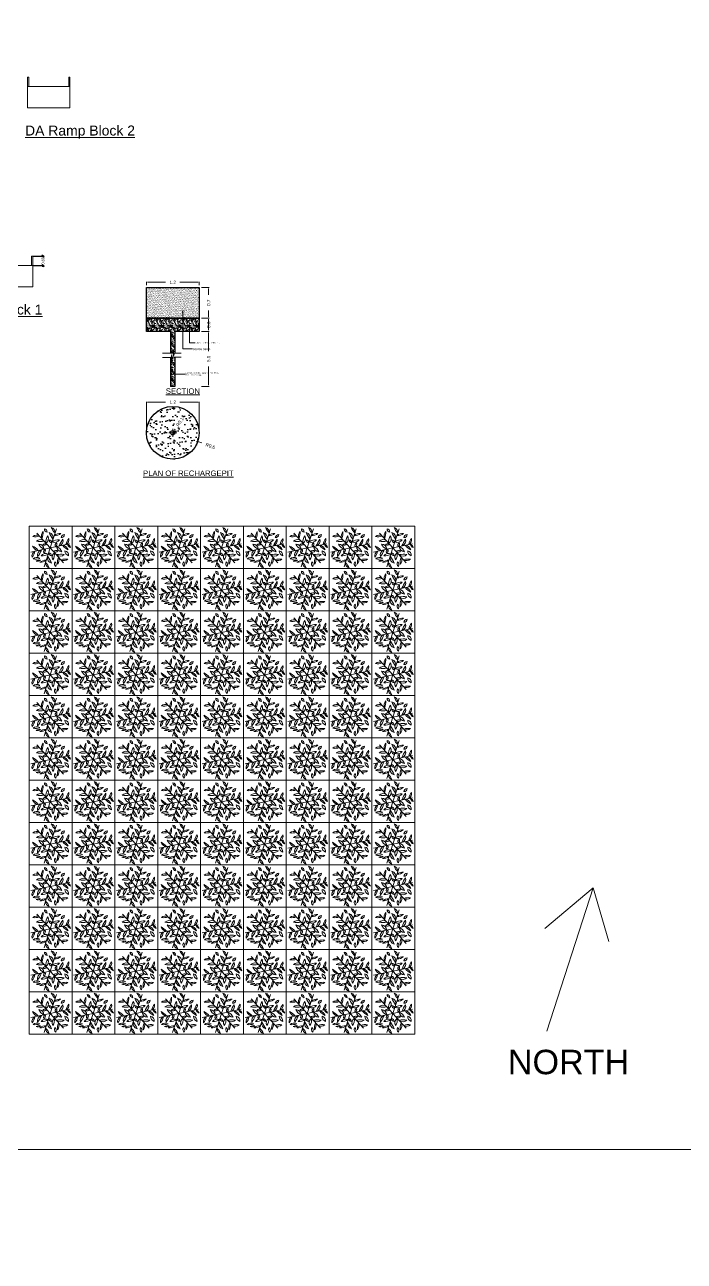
# Model space of a CAD drawing. Header units: metres. Extents: x 256329 to 886268, y -249371 to 355.
# Drawn here: x 284017.1 to 284073.2, y -1363.9 to -1258.7 of the extents above; entities that cross this region are included whole.
import ezdxf

# ---------------------------------------------------------------- set-up
doc = ezdxf.new("R2010")
doc.units = ezdxf.units.M
doc.header["$MEASUREMENT"] = 0
doc.header["$PDMODE"] = 35
doc.linetypes.add('ACAD_ISO03W100', pattern=[30, 12, -18])
doc.linetypes.add('CONTINULUS', pattern=[0])
doc.layers.get('0').update_dxf_attribs({"lineweight": 18})
doc.layers.get('Defpoints').update_dxf_attribs({"lineweight": 20})
for name, color, linetype, lineweight in [('ar-cut', 171, 'ACAD_ISO03W100', 13), ('BLK_1_PARAPET_HT', 7, 'Continuous', 0), ('DIM', 7, 'Continuous', 13), ('HATCH', 8, 'Continuous', 9), ('NORTH_DIRECTION', 7, 'Continuous', 0), ('PLANTATION_TREECOVER', 7, 'Continuous', 0), ('TEXT', 7, 'Continuous', 18), ('texter', 8, 'Continuous', 9), ('Tree', 74, 'Continuous', 13), ('WALL', 7, 'Continuous', 30)]:
    doc.layers.add(name, color=color, linetype=linetype, lineweight=lineweight)
doc.styles.get("Standard").update_dxf_attribs({"font": 'arial.ttf'})
doc.dimstyles.new('METRIC DIM', dxfattribs={"dimtxt": 0.23, "dimasz": 0.18, "dimexe": 0.1, "dimexo": 0.1, "dimgap": 0.09, "dimtad": 0, "dimzin": 0, "dimdsep": 46, "dimtxsty": 'Standard', "dimblk": 'OBLIQUE', "dimcen": 0, "dimdle": 0.1, "dimclrd": 147, "dimclre": 147, "dimclrt": 7, "dimadec": 0, "dimazin": 0, "dimtfac": 1, "dimtofl": 0, "dimtmove": 0, "dimatfit": 2, "dimfxl": 0.125, "dimtolj": 1, "dimtzin": 0, "dimarcsym": 0})
doc.dimstyles.get("Standard").update_dxf_attribs({"dimtxt": 60, "dimasz": 18, "dimexe": 0.18, "dimexo": 0.0625, "dimgap": 0.25, "dimtad": 0, "dimtoh": 1, "dimdec": 0, "dimzin": 0, "dimdsep": 46, "dimlunit": 3, "dimtxsty": 'Standard', "dimblk": 'ARCHTICK', "dimcen": 0.09, "dimclrd": 5, "dimclrt": 6, "dimadec": 8, "dimazin": 0, "dimtfac": 1, "dimtdec": 0, "dimtofl": 0, "dimtmove": 0, "dimatfit": 3, "dimfxl": 1, "dimtolj": 1, "dimtzin": 0, "dimlwd": 5, "dimarcsym": 0})

# ---------------------------------------------------------------- blocks, each defined once
blk = doc.blocks.new('*D3')
at = {"layer": 'Defpoints', "color": 0, "ltscale": 3, "transparency": 16777216}
for p in [(-4517.16309, -35522.218042), (-4517.16309, -35522.918042), (-4516.947526, -35522.918042)]:
    blk.add_point(p, dxfattribs=at)
at = {"layer": 'texter', "color": 3, "ltscale": 3, "transparency": 16777216}
for p, q in [((-4517.11309, -35522.218042), (-4516.937526, -35522.218042)), ((-4516.947526, -35522.243042), (-4516.947526, -35522.390442)), ((-4516.947526, -35522.893042), (-4516.947526, -35522.745643)), ((-4517.11309, -35522.918042), (-4516.937526, -35522.918042))]:
    blk.add_line(p, q, dxfattribs=at)
for points in [[(-4516.951692, -35522.243042), (-4516.943359, -35522.243042), (-4516.947526, -35522.218042)], [(-4516.951692, -35522.893042), (-4516.943359, -35522.893042), (-4516.947526, -35522.918042)]]:
    blk.add_solid(points, dxfattribs=at)
at = {"layer": 'texter', "color": 1, "ltscale": 3, "transparency": 16777216, "insert": (-4516.947526, -35522.568042), "char_height": 0.075, "attachment_point": 5, "rotation": 90}
blk.add_mtext('\\A1;0.7', dxfattribs=at)
blk = doc.blocks.new('_ArchTick')
at = {"color": 0, "linetype": 'ByBlock', "const_width": 0.15}
blk.add_lwpolyline([(-0.5, -0.5), (0.5, 0.5)], dxfattribs=at)
blk = doc.blocks.new('*D4')
at = {"layer": 'Defpoints', "color": 0, "ltscale": 3, "transparency": 16777216}
for p in [(-4517.16309, -35522.918042), (-4517.16309, -35523.218042), (-4516.947526, -35523.218042)]:
    blk.add_point(p, dxfattribs=at)
at = {"layer": 'texter', "color": 3, "ltscale": 3, "transparency": 16777216}
for p, q in [((-4517.11309, -35522.918042), (-4516.937526, -35522.918042)), ((-4516.947526, -35522.943042), (-4516.947526, -35523.193042)), ((-4517.11309, -35523.218042), (-4516.937526, -35523.218042))]:
    blk.add_line(p, q, dxfattribs=at)
for points in [[(-4516.951692, -35522.943042), (-4516.943359, -35522.943042), (-4516.947526, -35522.918042)], [(-4516.951692, -35523.193042), (-4516.943359, -35523.193042), (-4516.947526, -35523.218042)]]:
    blk.add_solid(points, dxfattribs=at)
at = {"layer": 'texter', "color": 1, "ltscale": 3, "transparency": 16777216, "insert": (-4516.947526, -35523.068042), "char_height": 0.075, "attachment_point": 5, "rotation": 90}
blk.add_mtext('\\A1;0.3', dxfattribs=at)
blk = doc.blocks.new('*D5')
at = {"layer": 'Defpoints', "color": 0, "ltscale": 3, "transparency": 16777216}
for p in [(-4517.16309, -35523.218042), (-4517.16309, -35524.468042), (-4516.947526, -35524.468042)]:
    blk.add_point(p, dxfattribs=at)
at = {"layer": 'texter', "color": 3, "ltscale": 3, "transparency": 16777216}
for p, q in [((-4517.11309, -35523.218042), (-4516.937526, -35523.218042)), ((-4516.947526, -35523.243042), (-4516.947526, -35523.666677)), ((-4516.947526, -35524.443042), (-4516.947526, -35524.019408)), ((-4517.11309, -35524.468042), (-4516.937526, -35524.468042))]:
    blk.add_line(p, q, dxfattribs=at)
for points in [[(-4516.951692, -35523.243042), (-4516.943359, -35523.243042), (-4516.947526, -35523.218042)], [(-4516.951692, -35524.443042), (-4516.943359, -35524.443042), (-4516.947526, -35524.468042)]]:
    blk.add_solid(points, dxfattribs=at)
at = {"layer": 'texter', "color": 1, "ltscale": 3, "transparency": 16777216, "insert": (-4516.947526, -35523.843042), "char_height": 0.075, "attachment_point": 5, "rotation": 90}
blk.add_mtext('\\A1;5.0', dxfattribs=at)
blk = doc.blocks.new('*D6')
at = {"layer": 'Defpoints', "color": 0, "ltscale": 3, "transparency": 16777216}
for p in [(-4518.36309, -35522.218042), (-4517.16309, -35522.102793), (-4517.16309, -35522.218042)]:
    blk.add_point(p, dxfattribs=at)
at = {"layer": 'texter', "color": 3, "ltscale": 3, "transparency": 16777216}
for p, q in [((-4518.36309, -35522.168042), (-4518.36309, -35522.092793)), ((-4518.33809, -35522.102793), (-4517.925071, -35522.102793)), ((-4517.18809, -35522.102793), (-4517.60111, -35522.102793)), ((-4517.16309, -35522.168042), (-4517.16309, -35522.092793))]:
    blk.add_line(p, q, dxfattribs=at)
for points in [[(-4518.33809, -35522.098627), (-4518.33809, -35522.10696), (-4518.36309, -35522.102793)], [(-4517.18809, -35522.098627), (-4517.18809, -35522.10696), (-4517.16309, -35522.102793)]]:
    blk.add_solid(points, dxfattribs=at)
at = {"layer": 'texter', "color": 1, "ltscale": 3, "transparency": 16777216, "insert": (-4517.76309, -35522.102793), "char_height": 0.075, "attachment_point": 5}
blk.add_mtext('\\A1;1.2', dxfattribs=at)
blk = doc.blocks.new('*D7')
at = {"layer": 'Defpoints', "color": 0, "ltscale": 3, "transparency": 16777216}
for p in [(-4517.76309, -35525.523173), (-4517.197325, -35525.722948)]:
    blk.add_point(p, dxfattribs=at)
at = {"layer": 'texter', "color": 3, "ltscale": 3, "transparency": 16777216}
for p, q in [((-4517.76309, -35525.613173), (-4517.76309, -35525.433173)), ((-4517.85309, -35525.523173), (-4517.67309, -35525.523173)), ((-4517.106105, -35525.755158), (-4517.173752, -35525.731272))]:
    blk.add_line(p, q, dxfattribs=at)
blk.add_solid([(-4517.172364, -35525.727343), (-4517.175139, -35525.735201), (-4517.197325, -35525.722948)], dxfattribs=at)
at = {"layer": 'texter', "color": 1, "ltscale": 3, "transparency": 16777216, "insert": (-4516.90905, -35525.824739), "char_height": 0.075, "attachment_point": 5, "rotation": 340.5516076}
blk.add_mtext('\\A1;R0.6', dxfattribs=at)
blk = doc.blocks.new('*D8')
at = {"layer": 'Defpoints', "color": 0, "ltscale": 3, "transparency": 16777216}
for p in [(-4517.76309, -35525.523173), (-4517.735819, -35525.481265)]:
    blk.add_point(p, dxfattribs=at)
at = {"layer": 'texter', "color": 3, "ltscale": 3, "transparency": 16777216}
for p, q in [((-4517.76309, -35525.613173), (-4517.76309, -35525.433173)), ((-4517.85309, -35525.523173), (-4517.67309, -35525.523173)), ((-4517.708548, -35525.439358), (-4517.722183, -35525.460312))]:
    blk.add_line(p, q, dxfattribs=at)
blk.add_solid([(-4517.725676, -35525.458039), (-4517.718691, -35525.462584), (-4517.735819, -35525.481265)], dxfattribs=at)
at = {"layer": 'texter', "color": 1, "ltscale": 3, "transparency": 16777216, "insert": (-4517.601932, -35525.275521), "char_height": 0.075, "attachment_point": 5, "rotation": 56.9461057}
blk.add_mtext('\\A1;R0.1', dxfattribs=at)
blk = doc.blocks.new('*D9')
at = {"layer": 'Defpoints', "color": 0, "ltscale": 3, "transparency": 16777216}
for p in [(-4517.16309, -35524.827514), (-4518.36309, -35525.523173), (-4517.16309, -35525.523173)]:
    blk.add_point(p, dxfattribs=at)
at = {"layer": 'texter', "color": 3, "ltscale": 3, "transparency": 16777216}
for p, q in [((-4518.36309, -35525.473173), (-4518.36309, -35524.817514)), ((-4518.33809, -35524.827514), (-4517.925071, -35524.827514)), ((-4517.18809, -35524.827514), (-4517.60111, -35524.827514)), ((-4517.16309, -35525.473173), (-4517.16309, -35524.817514))]:
    blk.add_line(p, q, dxfattribs=at)
for points in [[(-4518.33809, -35524.823347), (-4518.33809, -35524.83168), (-4518.36309, -35524.827514)], [(-4517.18809, -35524.823347), (-4517.18809, -35524.83168), (-4517.16309, -35524.827514)]]:
    blk.add_solid(points, dxfattribs=at)
at = {"layer": 'texter', "color": 1, "ltscale": 3, "transparency": 16777216, "insert": (-4517.76309, -35524.827514), "char_height": 0.075, "attachment_point": 5}
blk.add_mtext('\\A1;1.2', dxfattribs=at)
blk = doc.blocks.new('_Oblique')
at = {"color": 0, "linetype": 'ByBlock', "lineweight": -2}
blk.add_line((-0.5, -0.5), (0.5, 0.5), dxfattribs=at)
blk = doc.blocks.new('*D25')
at = {"layer": 'BLK_1_PARAPET_HT', "color": 147, "lineweight": -2, "transparency": 16777216}
for p, q in [((284017.776436, -1278.350713), (284018.749856, -1278.350713)), ((284018.649856, -1278.250713), (284018.649856, -1278.362388)), ((284017.776436, -1279.150713), (284018.749856, -1279.150713)), ((284018.649856, -1279.250713), (284018.649856, -1279.139039))]:
    blk.add_line(p, q, dxfattribs=at)
at = {"layer": 'Defpoints', "color": 0, "linetype": 'Continuous', "transparency": 16777216}
for p in [(284017.676436, -1278.350713), (284018.649856, -1278.350713), (284017.676436, -1279.150713)]:
    blk.add_point(p, dxfattribs=at)
at = {"layer": 'BLK_1_PARAPET_HT', "color": 147, "linetype": 'Continuous', "lineweight": -2, "transparency": 16777216, "xscale": 0.18, "yscale": 0.18, "zscale": 0.18}
for p, rotation in [((284018.649856, -1278.350713), 90), ((284018.649856, -1279.150713), 270)]:
    blk.add_blockref('_Oblique', p, dxfattribs=dict(at, rotation=rotation))
at = {"layer": 'BLK_1_PARAPET_HT', "color": 7, "linetype": 'Continuous', "transparency": 16777216, "insert": (284018.649856, -1278.750713), "char_height": 0.23, "attachment_point": 5, "rotation": 90}
blk.add_mtext('\\A1;0.80', dxfattribs=at)
blk = doc.blocks.new('A$C6F0F3F3F')
at = {"layer": 'Tree'}
for points in [[(11.426392, 11.790096, 0), (15.031606, 22.902685, 0)], [(11.426392, 11.790096, 0), (3.605215, 20.468598, 0)], [(11.426392, 11.790096, 0), (0, 9.356009, 0)], [(11.426392, 11.790096, 0), (7.821177, 0.677507, 0)], [(11.426392, 11.790096, 0), (22.852784, 14.224183, 0)], [(11.426392, 11.790096, 0), (19.247569, 3.111594, 0)]]:
    blk.add_polyline3d(points, dxfattribs=at)
for centre, radius, start, end in [((9.764253, 22.825559), 1.769329, 176.542682, 264.472253), ((7.667081, 21.033932), 1.926978, 0.907665, 80.10727), ((11.020776, 20.654709), 3.276921, 359.750033, 72.049714), ((19.329942, 26.484926), 7.787059, 200.387846, 229.063215), ((2.53322, 26.114065), 7.787059, 260.387846, 289.063215), ((3.427754, 16.003007), 3.276921, 59.750033, 132.049714), ((5.624203, 13.362641), 3.271067, 47.270177, 135.718811), ((5.296158, 34.21772), 18.680149, 263.811293, 277.500286), ((11.120845, 18.413345), 4.90957, 143.352114, 190.996545), ((-1.25612, 20.592765), 8.471286, 338.197007, 5.086634), ((15.092097, 15.239064), 6.227079, 145.152652, 185.934817), ((7.192581, 17.275586), 3.177145, 302.472927, 28.614542), ((9.887161, 17.601211), 3.271067, 347.270177, 75.718811), ((27.784167, 28.312846), 18.680149, 203.811293, 217.500286), ((12.533412, 16.438094), 1.769329, 176.542682, 264.472253), ((10.43624, 14.646467), 1.926978, 0.907665, 80.10727), ((16.246138, 10.339986), 6.227079, 85.152652, 125.934817), ((14.06006, 18.199428), 3.177145, 242.472927, 328.614542), ((17.00952, 15.366332), 4.90957, 83.352114, 130.996545), ((12.708471, 27.174808), 8.471286, 278.197007, 305.086634), ((16.005187, 13.155387), 1.769329, 116.542682, 204.472253), ((13.405006, 14.075778), 1.926978, 300.907665, 20.10727), ((33.914401, 5.885222), 18.680149, 143.811293, 157.500286), ((15.68935, 16.028666), 3.271067, 287.270177, 15.718811), ((17.965406, 19.597701), 1.807533, 262.863919, 358.578184), ((19.835592, 17.425025), 2.128765, 91.701535, 169.740567), ((28.277899, 12.329824), 7.787059, 140.387846, 169.063215), ((19.074199, 16.610664), 3.276921, 299.750033, 12.049714), ((3.947117, 7.005429), 3.276921, 119.750033, 192.049714), ((-5.256583, 11.286269), 7.787059, 320.387846, 349.063215), ((-2.538199, 5.208053), 8.471286, 38.197007, 65.086634), ((5.537717, 14.837109), 4.90957, 203.352114, 250.996545), ((7.163434, 7.551526), 3.271067, 107.270177, 195.718811), ((-11.061617, 17.69497), 18.680149, 323.811293, 337.500286), ((4.558913, 10.866254), 3.177145, 2.472927, 88.614542), ((10.272351, 16.689174), 6.227079, 205.152652, 245.934817), ((6.606645, 13.240206), 6.227079, 265.152652, 305.934817), ((8.792724, 5.380764), 3.177145, 62.472927, 148.614542), ((7.954617, 15.072803), 1.769329, 236.542682, 324.472253), ((8.457626, 12.360785), 1.926978, 60.907665, 140.10727), ((9.447777, 9.504414), 1.926978, 120.907665, 200.10727), ((6.847597, 10.424805), 1.769329, 296.542682, 24.472253), ((10.319371, 7.142098), 1.769329, 356.542682, 84.472253), ((12.416543, 8.933725), 1.926978, 180.907665, 260.10727), ((15.660202, 6.304606), 3.177145, 122.472927, 208.614542), ((7.760687, 8.341128), 6.227079, 325.152652, 5.934817), ((14.898166, 8.507389), 1.769329, 56.542682, 144.472253), ((14.395158, 11.219407), 1.926978, 240.907665, 320.10727), ((17.22858, 10.217551), 3.271067, 227.270177, 315.718811), ((17.556626, -10.637528), 18.680149, 83.811293, 97.500286), ((18.293871, 12.713939), 3.177145, 182.472927, 268.614542), ((12.580433, 6.891018), 6.227079, 25.152652, 65.934817), ((25.390983, 18.372139), 8.471286, 218.197007, 245.086634), ((17.315067, 8.743083), 4.90957, 23.352114, 70.996545), ((23.097385, 10.05158), 3.053758, 178.657091, 251.158344), ((19.55496, 7.57964), 2.590183, 350.708992, 79.106442), ((24.573483, 14.815876), 3.158107, 196.023843, 246.01087), ((20.582015, 11.344022), 2.770301, 12.223329, 69.811384), ((3.552, 2.885752), 3.276921, 59.750033, 132.049714), ((2.657467, 12.99681), 7.787059, 260.387846, 289.063215), ((4.952686, 1.523572), 3.158107, 76.023843, 126.01087), ((3.941707, 6.716211), 2.770301, 252.223329, 309.811384), ((10.144313, -3.594616), 8.471286, 98.197007, 125.086634), ((5.843264, 8.21386), 4.90957, 263.352114, 310.996545), ((11.836625, 3.117416), 3.276921, 179.750033, 252.049714), ((3.527459, -2.712801), 7.787059, 20.387846, 49.063215), ((12.965622, 5.978981), 3.271067, 167.270177, 255.718811), ((-4.931384, -4.732654), 18.680149, 23.811293, 37.500286), ((15.577722, 2.445874), 1.807533, 142.863919, 238.578184), ((12.761037, 1.912584), 2.128765, 331.701535, 49.740567), ((24.108904, 2.987427), 8.471286, 158.197007, 185.086634), ((11.731939, 5.166847), 4.90957, 323.352114, 10.996545), ((19.42503, 7.577185), 3.276921, 239.750033, 312.049714), ((20.319563, -2.533873), 7.787059, 80.387846, 109.063215)]:
    blk.add_arc(centre, radius, start, end, dxfattribs=at)
blk = doc.blocks.new('A$C5B456C76')
at = {"layer": 'HATCH', "ltscale": 3}
h = blk.add_hatch(dxfattribs=at)
h.set_pattern_fill('AR-SAND', color=256, scale=0.02, style=0)
h.set_pattern_definition([(37.5, (3635.585153, 35362.03475), (-0.001259867162, 0.03853647538), [0, -0.0304, 0, -0.034, 0, -0.0325]), (7.5, (3635.585153, 35362.03475), (0.035395534105, 0.056442921305), [0, -0.0164, 0, -0.0274, 0, -0.0105]), (327.5, (3635.560553, 35362.03475), (0.062282837235, 0.00011318107), [0, -0.01, 0, -0.036, 0, -0.047]), (317.5, (3635.560553, 35362.03475), (0.06012253209, 0.0175535113), [0, -0.005, 0, -0.0236, 0, -0.027])])
h.paths.add_polyline_path([(1.314, 4.367), (0.114, 4.367), (0.114, 3.667), (1.314, 3.667)])
h = blk.add_hatch(dxfattribs=at)
h.set_pattern_fill('GRAVEL', color=256, scale=0.2, style=0)
h.set_pattern_definition([(228.0128, (3635.729153, 35362.23475), (-1.5999996464316, -1.8000002683214), [0.0269072, -2.6638176]), (184.9697, (3635.711153, 35362.21475), (2.4000002103035, 0.1999982614014), [0.0461736, -4.571185]), (132.5104, (3635.665153, 35362.21075), (1.9999981436694, -2.2000017347742), [0.0325576, -3.2232064]), (267.2737, (3635.587153, 35362.16075), (0.1999992035454, 4.0000000589947), [0.0420476, -4.1627116]), (292.8337, (3635.585153, 35362.11875), (-1.0000019810874, 2.3999992823556), [0.041231, -4.0818746]), (357.2737, (3635.601153, 35362.08075), (-4.0000000589947, 0.1999992035454), [0.0420476, -4.1627116]), (37.6942, (3635.643153, 35362.07875), (-2.6000014691236, -1.9999980810321), [0.0556058, -5.5049698]), (72.2553, (3635.687153, 35362.11275), (1.400002152541, 4.3999992462478), [0.0524976, -5.1972642]), (121.4296, (3635.703153, 35362.16275), (-1.6000016468353, 2.5999990072985), [0.04219, -4.1768146]), (175.2364, (3635.681153, 35362.19875), (2.200000189264, -0.199998306532), [0.0481664, -2.3601526]), (222.3974, (3635.633153, 35362.20275), (-2.4000014702146, -2.1999984164028), [0.0622896, -6.166675]), (138.8141, (3635.785153, 35362.15875), (-1.400000589361, 1.199999462669), [0.0212602, -2.1047688]), (171.4692, (3635.769153, 35362.17275), (2.599999656963, -0.400001582008), [0.0404474, -4.0043022]), (225, (3635.72915, 35362.17875), (0, -0.2000000619), [0.0282842, -0.2545584]), (203.1986, (3635.715153, 35362.20275), (0.999999946133, 0.400000265053), [0.0152316, -1.507923]), (291.8014, (3635.701153, 35362.19675), (-0.1999999821, 0.600000054602), [0.0215406, -1.0554924]), (30.9638, (3635.709153, 35362.17675), (0.599999604458, 0.400000496708), [0.0349858, -1.1312046]), (161.5651, (3635.73915, 35362.19475), (0.40000008692, -0.19999968064), [0.0252982, -0.6071574]), (16.3895, (3635.585153, 35362.19675), (2.0000004396824, 0.5999985419636), [0.03544, -3.508569]), (70.3462, (3635.619153, 35362.20675), (-0.7999990494743, -2.200000427121), [0.0297322, -2.9434816]), (293.1986, (3635.739153, 35362.23475), (-0.400000265053, 0.999999946133), [0.030463, -1.4926916]), (343.6105, (3635.751153, 35362.20675), (-2.0000004396824, 0.5999985419636), [0.03544, -3.508569]), (339.444, (3635.585153, 35362.07275), (-1.000000368908, 0.399999199284), [0.034176, -1.6746248]), (294.7751, (3635.617153, 35362.06075), (-0.999998437849, 2.200000684368), [0.0286356, -2.8349286]), (66.8014, (3635.741153, 35362.03475), (0.400000265053, 0.999999946133), [0.030463, -1.4926916]), (17.354, (3635.753153, 35362.06275), (-2.6000004038194, -0.799998900452), [0.0335262, -3.3190848]), (69.444, (3635.643153, 35362.03475), (-0.399999199284, -1.000000368908), [0.017088, -1.6917128]), (101.3099, (3635.729153, 35362.03475), (-0.199999526432, 0.800000150446), [0.010198, -1.0096058]), (165.9638, (3635.727153, 35362.04475), (0.6000001092, -0.19999961147), [0.041231, -0.78339]), (186.009, (3635.687153, 35362.05475), (1.9999999501812, 0.1999998634964), [0.03821, -3.7827846]), (303.6901, (3635.709153, 35362.15875), (-0.2000002669, 0.39999991155), [0.0288444, -0.6922658]), (353.1572, (3635.725153, 35362.13475), (3.3999998730957, -0.400001599585), [0.0503588, -4.9855126]), (60.9454, (3635.775153, 35362.12875), (-0.80000000544, -1.400000076914), [0.0205912, -2.0385348]), (90, (3635.78515, 35362.14675), (-0.2, 0.2), [0.012, -0.188]), (120.2564, (3635.683153, 35362.06075), (0.7999989773605, -1.400000491171), [0.0277848, -2.750704]), (48.0128, (3635.669153, 35362.08475), (1.5999996464316, 1.8000002683214), [0.0538144, -2.6369104]), (0, (3635.70515, 35362.12475), (0.2, 0.2), [0.052, -0.148]), (325.3048, (3635.757153, 35362.12475), (-1.9999988517975, 1.400001721919), [0.0316228, -3.1306548]), (254.0546, (3635.783153, 35362.10675), (-0.19999997786, -0.80000002533), [0.0291204, -1.4269016]), (207.646, (3635.775153, 35362.07875), (-3.799999161436, -2.0000015426338), [0.047413, -4.6938948]), (175.4261, (3635.733153, 35362.05675), (-2.6000001116624, 0.1999989602322), [0.0501598, -4.9658148])])
h.paths.add_polyline_path([(1.314, 3.667), (0.114, 3.667), (0.114, 3.367), (0.664, 3.367), (0.664, 2.868), (0.713, 2.868), (0.728, 2.957), (0.728, 2.805), (0.75, 2.873), (0.764, 2.873), (0.764, 3.367), (1.314, 3.367)])
h.paths.add_polyline_path([(0.764, 2.777), (0.711, 2.777), (0.69, 2.646), (0.69, 2.841), (0.675, 2.772), (0.664, 2.772), (0.664, 2.117), (0.764, 2.117)])
at = {"layer": 'WALL', "ltscale": 3}
h = blk.add_hatch(dxfattribs=at)
h.set_pattern_fill('AR-SAND', color=256, scale=0.1, style=0)
h.set_pattern_definition([(37.5, (3635.58515, 35362.10912), (-0.0062993358, 0.1926823769), [0, -0.152, 0, -0.17, 0, -0.1625]), (7.5, (3635.58515, 35362.10912), (0.1769776705, 0.2822146065), [0, -0.082, 0, -0.137, 0, -0.0525]), (327.5, (3635.46215, 35362.10912), (0.3114141862, 0.00056590535), [0, -0.05, 0, -0.18, 0, -0.235]), (317.5, (3635.46215, 35362.10912), (0.3006126605, 0.0877675565), [0, -0.025, 0, -0.118, 0, -0.135])])
h.paths.add_polyline_path([(0.114, 1.062, 1), (1.314, 1.062, 1)])
h.paths.add_polyline_path([(0.873, 1.163), (1.014, 1.38), (0.885, 1.465), (0.743, 1.248)], flags=24)
at = {"layer": 'texter', "ltscale": 3}
for p, q in [((0.483, 2.868), (0.713, 2.868)), ((0.675, 2.772), (0.69, 2.841)), ((0.69, 2.841), (0.69, 2.646)), ((0.713, 2.868), (0.728, 2.957)), ((0.728, 2.957), (0.728, 2.805)), ((0.728, 2.805), (0.75, 2.873)), ((0.75, 2.873), (0.905, 2.873)), ((0.483, 2.772), (0.675, 2.772)), ((0.69, 2.646), (0.711, 2.777)), ((0.711, 2.777), (0.905, 2.777))]:
    blk.add_line(p, q, dxfattribs=at)
at = {"layer": 'WALL', "ltscale": 3}
for p, q in [((0.664, 3.367), (0.664, 2.868)), ((0.764, 3.367), (0.764, 2.873)), ((0.664, 2.772), (0.664, 2.117)), ((0.764, 2.777), (0.764, 2.117)), ((0.764, 2.117), (0.664, 2.117))]:
    blk.add_line(p, q, dxfattribs=at)
blk.add_lwpolyline([(0.114, 4.367), (1.314, 4.367), (1.314, 3.667), (0.114, 3.667)], close=True, dxfattribs=at)
blk.add_lwpolyline([(0.664, 3.367), (0.114, 3.367), (0.114, 3.667), (1.314, 3.667), (1.314, 3.367), (0.764, 3.367)], dxfattribs=at)
for radius in [0.6, 0.05]:
    blk.add_circle((0.714, 1.062), radius, dxfattribs=at)
at = {"layer": 'TEXT', "ltscale": 50}
for s, p in [('%%USECTION', (0.556, 1.946)), ('%%UPLAN OF RECHARGEPIT', (0.039, 0.079))]:
    blk.add_text(s, height=0.125, dxfattribs=at).set_placement(p)
at = {"layer": 'TEXT', "width": 0.76392, "attachment_point": 1}
for s, insert, char_height in [('GRAVEL 5 MM TO 10 MM SIZE .', (1.252, 3.12), 0.025), ('course sand.', (1.171, 2.99), 0.05), ('100 MM DIA BORE FILLED WITH GRAVEL 3MM TO 6 MM SIZE .', (1.003, 2.437), 0.02778)]:
    blk.add_mtext(s, dxfattribs=dict(at, insert=insert, char_height=char_height))
at = {"layer": 'texter', "ltscale": 3}
for base, p1, p2, picture, middle in [((1.314, 4.482), (0.114, 4.367), (1.314, 4.367), '*D6', (0.714, 4.482)), ((1.314, 1.758), (0.114, 1.062), (1.314, 1.062), '*D9', (0.714, 1.758))]:
    dim = blk.add_linear_dim(base=base, p1=p1, p2=p2, dimstyle='Standard', override={"dimtxt": 0.075, "dimasz": 0.025, "dimdec": 1, "dimpost": '\\X'}, dxfattribs=at)
    dim.commit()
    dim.dimension.update_dxf_attribs({"geometry": picture, "text_midpoint": middle, "insert": (4518.477, 35526.585)})
dim = blk.add_linear_dim(base=(1.53, 3.667), p1=(1.314, 4.367), p2=(1.314, 3.667), angle=90, dimstyle='Standard', override={"dimtxt": 0.075, "dimasz": 0.025, "dimdec": 1, "dimpost": '\\X'}, dxfattribs=at)
dim.commit()
dim.dimension.update_dxf_attribs({"geometry": '*D3', "text_midpoint": (1.53, 4.017), "insert": (4518.477, 35526.585)})
dim = blk.add_linear_dim(base=(1.53, 3.367), p1=(1.314, 3.667), p2=(1.314, 3.367), angle=90, dimstyle='Standard', override={"dimtxt": 0.075, "dimasz": 0.025, "dimdec": 1, "dimpost": '\\X'}, dxfattribs=at)
dim.commit()
dim.dimension.update_dxf_attribs({"geometry": '*D4', "text_midpoint": (1.53, 3.517), "dimtype": 128, "insert": (4518.477, 35526.585)})
dim = blk.add_linear_dim(base=(1.53, 2.117), p1=(1.314, 3.367), p2=(1.314, 2.117), angle=90, text='5.0', dimstyle='Standard', override={"dimtxt": 0.075, "dimasz": 0.025, "dimdec": 1, "dimpost": '\\X'}, dxfattribs=at)
dim.commit()
dim.dimension.update_dxf_attribs({"geometry": '*D5', "text_midpoint": (1.53, 2.742), "insert": (4518.477, 35526.585)})
dim = blk.add_radius_dim(center=(0.7142, 1.0621), mpoint=(0.7415, 1.104), dimstyle='Standard', override={"dimtxt": 0.075, "dimasz": 0.025, "dimdec": 1, "dimpost": '\\X'}, dxfattribs=at)
dim.commit()
dim.dimension.update_dxf_attribs({"geometry": '*D8', "text_midpoint": (0.8754, 1.3097), "insert": (4518.4773, 35526.5852)})
dim = blk.add_radius_dim(center=(0.714, 1.062), mpoint=(1.28, 0.862), dimstyle='Standard', override={"dimtxt": 0.075, "dimasz": 0.025, "dimdec": 1, "dimpost": '\\X'}, dxfattribs=at)
dim.commit()
dim.dimension.update_dxf_attribs({"geometry": '*D7', "text_midpoint": (1.568, 0.76), "dimtype": 132, "insert": (4518.477, 35526.585)})
at = {"layer": 'DIM'}
for points in [[(0.946, 3.837), (0.946, 2.971), (1.159, 2.971)], [(1.097, 3.487), (1.097, 3.107), (1.224, 3.107)], [(0.688, 2.397), (1.003, 2.397)]]:
    blk.add_leader(points, dimstyle='Standard', override={"dimscale": 3, "dimasz": 0.02, "dimdec": 2, "dimtdec": 2, "dimfxl": 6}, dxfattribs=at)
blk = doc.blocks.new('A$C1DE40CC8')
at = {"color": 250, "xscale": 1.2, "yscale": 1.2, "zscale": 1.2}
blk.add_blockref('A$C5B456C76', (-4.435234, -2.919553), dxfattribs=at)

msp = doc.modelspace()

# ---------------------------------------------------------------- linework, layer by layer
msp.add_lwpolyline([(283932.142067, -896.325846), (284300.184425, -896.325846), (284300.184425, -1354.365052), (283932.142067, -1354.365052)], close=True)
at = {"color": 1, "ltscale": 0.5}
for points in [[(284017.336219, -1263.915816), (284017.435585, -1263.915816), (284017.435585, -1263.115816), (284017.336219, -1263.115816)], [(284020.844322, -1263.915816), (284020.943688, -1263.915816), (284020.943688, -1263.115816), (284020.844322, -1263.115816)], [(284017.336219, -1265.736274), (284020.943688, -1265.736274), (284020.943688, -1263.915816), (284017.336219, -1263.915816)], [(284017.676436, -1279.150713), (284017.775802, -1279.150713), (284017.775802, -1278.350713), (284017.676436, -1278.350713)], [(284014.168333, -1280.971171), (284017.775802, -1280.971171), (284017.775802, -1279.150713), (284014.168333, -1279.150713)]]:
    msp.add_lwpolyline(points, close=True, dxfattribs=at)
at = {"layer": 'NORTH_DIRECTION'}
msp.add_line((284065.477114, -1332.118786), (284066.812383, -1336.685757), dxfattribs=at)
msp.add_lwpolyline([(284061.534613, -1344.292476), (284065.477114, -1332.118786), (284061.351891, -1335.567569)], dxfattribs=at)
at = {"layer": 'PLANTATION_TREECOVER', "color": 3, "linetype": 'CONTINULUS', "ltscale": 0.05}
for points in [[(284017.475518, -1301.340692), (284021.120989, -1301.340692), (284021.120989, -1304.94286), (284017.475518, -1304.94286)], [(284021.120989, -1301.340692), (284024.76646, -1301.340692), (284024.76646, -1304.94286), (284021.120989, -1304.94286)], [(284024.76646, -1301.340692), (284028.411932, -1301.340692), (284028.411932, -1304.94286), (284024.76646, -1304.94286)], [(284028.411932, -1301.340692), (284032.057403, -1301.340692), (284032.057403, -1304.94286), (284028.411932, -1304.94286)], [(284032.057403, -1301.340692), (284035.702874, -1301.340692), (284035.702874, -1304.94286), (284032.057403, -1304.94286)], [(284035.702874, -1301.340692), (284039.348346, -1301.340692), (284039.348346, -1304.94286), (284035.702874, -1304.94286)], [(284039.348346, -1301.340692), (284042.993817, -1301.340692), (284042.993817, -1304.94286), (284039.348346, -1304.94286)], [(284042.993817, -1301.340692), (284046.639288, -1301.340692), (284046.639288, -1304.94286), (284042.993817, -1304.94286)], [(284046.639288, -1301.340692), (284050.28476, -1301.340692), (284050.28476, -1304.94286), (284046.639288, -1304.94286)], [(284017.475518, -1304.94286), (284021.120989, -1304.94286), (284021.120989, -1308.545027), (284017.475518, -1308.545027)], [(284021.120989, -1304.94286), (284024.76646, -1304.94286), (284024.76646, -1308.545027), (284021.120989, -1308.545027)], [(284024.76646, -1304.94286), (284028.411932, -1304.94286), (284028.411932, -1308.545027), (284024.76646, -1308.545027)], [(284028.411932, -1304.94286), (284032.057403, -1304.94286), (284032.057403, -1308.545027), (284028.411932, -1308.545027)], [(284032.057403, -1304.94286), (284035.702874, -1304.94286), (284035.702874, -1308.545027), (284032.057403, -1308.545027)], [(284035.702874, -1304.94286), (284039.348346, -1304.94286), (284039.348346, -1308.545027), (284035.702874, -1308.545027)], [(284039.348346, -1304.94286), (284042.993817, -1304.94286), (284042.993817, -1308.545027), (284039.348346, -1308.545027)], [(284042.993817, -1304.94286), (284046.639288, -1304.94286), (284046.639288, -1308.545027), (284042.993817, -1308.545027)], [(284046.639288, -1304.94286), (284050.28476, -1304.94286), (284050.28476, -1308.545027), (284046.639288, -1308.545027)], [(284017.475518, -1308.545027), (284021.120989, -1308.545027), (284021.120989, -1312.147195), (284017.475518, -1312.147195)], [(284021.120989, -1308.545027), (284024.76646, -1308.545027), (284024.76646, -1312.147195), (284021.120989, -1312.147195)], [(284024.76646, -1308.545027), (284028.411932, -1308.545027), (284028.411932, -1312.147195), (284024.76646, -1312.147195)], [(284028.411932, -1308.545027), (284032.057403, -1308.545027), (284032.057403, -1312.147195), (284028.411932, -1312.147195)], [(284032.057403, -1308.545027), (284035.702874, -1308.545027), (284035.702874, -1312.147195), (284032.057403, -1312.147195)], [(284035.702874, -1308.545027), (284039.348346, -1308.545027), (284039.348346, -1312.147195), (284035.702874, -1312.147195)], [(284039.348346, -1308.545027), (284042.993817, -1308.545027), (284042.993817, -1312.147195), (284039.348346, -1312.147195)], [(284042.993817, -1308.545027), (284046.639288, -1308.545027), (284046.639288, -1312.147195), (284042.993817, -1312.147195)], [(284046.639288, -1308.545027), (284050.28476, -1308.545027), (284050.28476, -1312.147195), (284046.639288, -1312.147195)], [(284017.475518, -1312.147195), (284021.120989, -1312.147195), (284021.120989, -1315.749362), (284017.475518, -1315.749362)], [(284021.120989, -1312.147195), (284024.76646, -1312.147195), (284024.76646, -1315.749362), (284021.120989, -1315.749362)], [(284024.76646, -1312.147195), (284028.411932, -1312.147195), (284028.411932, -1315.749362), (284024.76646, -1315.749362)], [(284028.411932, -1312.147195), (284032.057403, -1312.147195), (284032.057403, -1315.749362), (284028.411932, -1315.749362)], [(284032.057403, -1312.147195), (284035.702874, -1312.147195), (284035.702874, -1315.749362), (284032.057403, -1315.749362)], [(284035.702874, -1312.147195), (284039.348346, -1312.147195), (284039.348346, -1315.749362), (284035.702874, -1315.749362)], [(284039.348346, -1312.147195), (284042.993817, -1312.147195), (284042.993817, -1315.749362), (284039.348346, -1315.749362)], [(284042.993817, -1312.147195), (284046.639288, -1312.147195), (284046.639288, -1315.749362), (284042.993817, -1315.749362)], [(284046.639288, -1312.147195), (284050.28476, -1312.147195), (284050.28476, -1315.749362), (284046.639288, -1315.749362)], [(284017.475518, -1315.749362), (284021.120989, -1315.749362), (284021.120989, -1319.35153), (284017.475518, -1319.35153)], [(284021.120989, -1315.749362), (284024.76646, -1315.749362), (284024.76646, -1319.35153), (284021.120989, -1319.35153)], [(284024.76646, -1315.749362), (284028.411932, -1315.749362), (284028.411932, -1319.35153), (284024.76646, -1319.35153)], [(284028.411932, -1315.749362), (284032.057403, -1315.749362), (284032.057403, -1319.35153), (284028.411932, -1319.35153)], [(284032.057403, -1315.749362), (284035.702874, -1315.749362), (284035.702874, -1319.35153), (284032.057403, -1319.35153)], [(284035.702874, -1315.749362), (284039.348346, -1315.749362), (284039.348346, -1319.35153), (284035.702874, -1319.35153)], [(284039.348346, -1315.749362), (284042.993817, -1315.749362), (284042.993817, -1319.35153), (284039.348346, -1319.35153)], [(284042.993817, -1315.749362), (284046.639288, -1315.749362), (284046.639288, -1319.35153), (284042.993817, -1319.35153)], [(284046.639288, -1315.749362), (284050.28476, -1315.749362), (284050.28476, -1319.35153), (284046.639288, -1319.35153)], [(284017.475518, -1319.35153), (284021.120989, -1319.35153), (284021.120989, -1322.953697), (284017.475518, -1322.953697)], [(284021.120989, -1319.35153), (284024.76646, -1319.35153), (284024.76646, -1322.953697), (284021.120989, -1322.953697)], [(284024.76646, -1319.35153), (284028.411932, -1319.35153), (284028.411932, -1322.953697), (284024.76646, -1322.953697)], [(284028.411932, -1319.35153), (284032.057403, -1319.35153), (284032.057403, -1322.953697), (284028.411932, -1322.953697)], [(284032.057403, -1319.35153), (284035.702874, -1319.35153), (284035.702874, -1322.953697), (284032.057403, -1322.953697)], [(284035.702874, -1319.35153), (284039.348346, -1319.35153), (284039.348346, -1322.953697), (284035.702874, -1322.953697)], [(284039.348346, -1319.35153), (284042.993817, -1319.35153), (284042.993817, -1322.953697), (284039.348346, -1322.953697)], [(284042.993817, -1319.35153), (284046.639288, -1319.35153), (284046.639288, -1322.953697), (284042.993817, -1322.953697)], [(284046.639288, -1319.35153), (284050.28476, -1319.35153), (284050.28476, -1322.953697), (284046.639288, -1322.953697)], [(284017.475518, -1322.953697), (284021.120989, -1322.953697), (284021.120989, -1326.555865), (284017.475518, -1326.555865)], [(284021.120989, -1322.953697), (284024.76646, -1322.953697), (284024.76646, -1326.555865), (284021.120989, -1326.555865)], [(284024.76646, -1322.953697), (284028.411932, -1322.953697), (284028.411932, -1326.555865), (284024.76646, -1326.555865)], [(284028.411932, -1322.953697), (284032.057403, -1322.953697), (284032.057403, -1326.555865), (284028.411932, -1326.555865)], [(284032.057403, -1322.953697), (284035.702874, -1322.953697), (284035.702874, -1326.555865), (284032.057403, -1326.555865)], [(284035.702874, -1322.953697), (284039.348346, -1322.953697), (284039.348346, -1326.555865), (284035.702874, -1326.555865)], [(284039.348346, -1322.953697), (284042.993817, -1322.953697), (284042.993817, -1326.555865), (284039.348346, -1326.555865)], [(284042.993817, -1322.953697), (284046.639288, -1322.953697), (284046.639288, -1326.555865), (284042.993817, -1326.555865)], [(284046.639288, -1322.953697), (284050.28476, -1322.953697), (284050.28476, -1326.555865), (284046.639288, -1326.555865)], [(284017.475518, -1326.555865), (284021.120989, -1326.555865), (284021.120989, -1330.158032), (284017.475518, -1330.158032)], [(284021.120989, -1326.555865), (284024.76646, -1326.555865), (284024.76646, -1330.158032), (284021.120989, -1330.158032)], [(284024.76646, -1326.555865), (284028.411932, -1326.555865), (284028.411932, -1330.158032), (284024.76646, -1330.158032)], [(284028.411932, -1326.555865), (284032.057403, -1326.555865), (284032.057403, -1330.158032), (284028.411932, -1330.158032)], [(284032.057403, -1326.555865), (284035.702874, -1326.555865), (284035.702874, -1330.158032), (284032.057403, -1330.158032)], [(284035.702874, -1326.555865), (284039.348346, -1326.555865), (284039.348346, -1330.158032), (284035.702874, -1330.158032)], [(284039.348346, -1326.555865), (284042.993817, -1326.555865), (284042.993817, -1330.158032), (284039.348346, -1330.158032)], [(284042.993817, -1326.555865), (284046.639288, -1326.555865), (284046.639288, -1330.158032), (284042.993817, -1330.158032)], [(284046.639288, -1326.555865), (284050.28476, -1326.555865), (284050.28476, -1330.158032), (284046.639288, -1330.158032)], [(284017.475518, -1330.158032), (284021.120989, -1330.158032), (284021.120989, -1333.760199), (284017.475518, -1333.760199)], [(284021.120989, -1330.158032), (284024.76646, -1330.158032), (284024.76646, -1333.760199), (284021.120989, -1333.760199)], [(284024.76646, -1330.158032), (284028.411932, -1330.158032), (284028.411932, -1333.760199), (284024.76646, -1333.760199)], [(284028.411932, -1330.158032), (284032.057403, -1330.158032), (284032.057403, -1333.760199), (284028.411932, -1333.760199)], [(284032.057403, -1330.158032), (284035.702874, -1330.158032), (284035.702874, -1333.760199), (284032.057403, -1333.760199)], [(284035.702874, -1330.158032), (284039.348346, -1330.158032), (284039.348346, -1333.760199), (284035.702874, -1333.760199)], [(284039.348346, -1330.158032), (284042.993817, -1330.158032), (284042.993817, -1333.760199), (284039.348346, -1333.760199)], [(284042.993817, -1330.158032), (284046.639288, -1330.158032), (284046.639288, -1333.760199), (284042.993817, -1333.760199)], [(284046.639288, -1330.158032), (284050.28476, -1330.158032), (284050.28476, -1333.760199), (284046.639288, -1333.760199)], [(284017.475518, -1333.760199), (284021.120989, -1333.760199), (284021.120989, -1337.362367), (284017.475518, -1337.362367)], [(284021.120989, -1333.760199), (284024.76646, -1333.760199), (284024.76646, -1337.362367), (284021.120989, -1337.362367)], [(284024.76646, -1333.760199), (284028.411932, -1333.760199), (284028.411932, -1337.362367), (284024.76646, -1337.362367)], [(284028.411932, -1333.760199), (284032.057403, -1333.760199), (284032.057403, -1337.362367), (284028.411932, -1337.362367)], [(284032.057403, -1333.760199), (284035.702874, -1333.760199), (284035.702874, -1337.362367), (284032.057403, -1337.362367)], [(284035.702874, -1333.760199), (284039.348346, -1333.760199), (284039.348346, -1337.362367), (284035.702874, -1337.362367)], [(284039.348346, -1333.760199), (284042.993817, -1333.760199), (284042.993817, -1337.362367), (284039.348346, -1337.362367)], [(284042.993817, -1333.760199), (284046.639288, -1333.760199), (284046.639288, -1337.362367), (284042.993817, -1337.362367)], [(284046.639288, -1333.760199), (284050.28476, -1333.760199), (284050.28476, -1337.362367), (284046.639288, -1337.362367)], [(284017.475518, -1337.362367), (284021.120989, -1337.362367), (284021.120989, -1340.964534), (284017.475518, -1340.964534)], [(284021.120989, -1337.362367), (284024.76646, -1337.362367), (284024.76646, -1340.964534), (284021.120989, -1340.964534)], [(284024.76646, -1337.362367), (284028.411932, -1337.362367), (284028.411932, -1340.964534), (284024.76646, -1340.964534)], [(284028.411932, -1337.362367), (284032.057403, -1337.362367), (284032.057403, -1340.964534), (284028.411932, -1340.964534)], [(284032.057403, -1337.362367), (284035.702874, -1337.362367), (284035.702874, -1340.964534), (284032.057403, -1340.964534)], [(284035.702874, -1337.362367), (284039.348346, -1337.362367), (284039.348346, -1340.964534), (284035.702874, -1340.964534)], [(284039.348346, -1337.362367), (284042.993817, -1337.362367), (284042.993817, -1340.964534), (284039.348346, -1340.964534)], [(284042.993817, -1337.362367), (284046.639288, -1337.362367), (284046.639288, -1340.964534), (284042.993817, -1340.964534)], [(284046.639288, -1337.362367), (284050.28476, -1337.362367), (284050.28476, -1340.964534), (284046.639288, -1340.964534)], [(284017.475518, -1340.964534), (284021.120989, -1340.964534), (284021.120989, -1344.566702), (284017.475518, -1344.566702)], [(284021.120989, -1340.964534), (284024.76646, -1340.964534), (284024.76646, -1344.566702), (284021.120989, -1344.566702)], [(284024.76646, -1340.964534), (284028.411932, -1340.964534), (284028.411932, -1344.566702), (284024.76646, -1344.566702)], [(284028.411932, -1340.964534), (284032.057403, -1340.964534), (284032.057403, -1344.566702), (284028.411932, -1344.566702)], [(284032.057403, -1340.964534), (284035.702874, -1340.964534), (284035.702874, -1344.566702), (284032.057403, -1344.566702)], [(284035.702874, -1340.964534), (284039.348346, -1340.964534), (284039.348346, -1344.566702), (284035.702874, -1344.566702)], [(284039.348346, -1340.964534), (284042.993817, -1340.964534), (284042.993817, -1344.566702), (284039.348346, -1344.566702)], [(284042.993817, -1340.964534), (284046.639288, -1340.964534), (284046.639288, -1344.566702), (284042.993817, -1344.566702)], [(284046.639288, -1340.964534), (284050.28476, -1340.964534), (284050.28476, -1344.566702), (284046.639288, -1344.566702)]]:
    msp.add_lwpolyline(points, close=True, dxfattribs=at)

# ---------------------------------------------------------------- block references
at = {"layer": 'ar-cut', "ltscale": 0.005, "xscale": 3.12, "yscale": 3.12, "zscale": 3.12}
msp.add_blockref('A$C1DE40CC8', (284040.861802, -1288.246278), dxfattribs=at)
at = {"layer": 'PLANTATION_TREECOVER', "color": 3, "linetype": 'CONTINULUS', "ltscale": 0.05, "xscale": 0.14507, "yscale": 0.14507, "zscale": 0.14507}
for p in [(284017.615899, -1304.885902), (284021.261371, -1304.885902), (284024.906842, -1304.885902), (284028.552313, -1304.885902), (284032.197785, -1304.885902), (284035.843256, -1304.885902), (284039.488728, -1304.885902), (284043.134199, -1304.885902), (284046.77967, -1304.885902), (284017.615899, -1308.48807), (284021.261371, -1308.48807), (284024.906842, -1308.48807), (284028.552313, -1308.48807), (284032.197785, -1308.48807), (284035.843256, -1308.48807), (284039.488728, -1308.48807), (284043.134199, -1308.48807), (284046.77967, -1308.48807), (284017.615899, -1312.090237), (284021.261371, -1312.090237), (284024.906842, -1312.090237), (284028.552313, -1312.090237), (284032.197785, -1312.090237), (284035.843256, -1312.090237), (284039.488728, -1312.090237), (284043.134199, -1312.090237), (284046.77967, -1312.090237), (284017.615899, -1315.692405), (284021.261371, -1315.692405), (284024.906842, -1315.692405), (284028.552313, -1315.692405), (284032.197785, -1315.692405), (284035.843256, -1315.692405), (284039.488728, -1315.692405), (284043.134199, -1315.692405), (284046.77967, -1315.692405), (284017.615899, -1319.294572), (284021.261371, -1319.294572), (284024.906842, -1319.294572), (284028.552313, -1319.294572), (284032.197785, -1319.294572), (284035.843256, -1319.294572), (284039.488728, -1319.294572), (284043.134199, -1319.294572), (284046.77967, -1319.294572), (284017.615899, -1322.89674), (284021.261371, -1322.89674), (284024.906842, -1322.89674), (284028.552313, -1322.89674), (284032.197785, -1322.89674), (284035.843256, -1322.89674), (284039.488728, -1322.89674), (284043.134199, -1322.89674), (284046.77967, -1322.89674), (284017.615899, -1326.498907), (284021.261371, -1326.498907), (284024.906842, -1326.498907), (284028.552313, -1326.498907), (284032.197785, -1326.498907), (284035.843256, -1326.498907), (284039.488728, -1326.498907), (284043.134199, -1326.498907), (284046.77967, -1326.498907), (284017.615899, -1330.101074), (284021.261371, -1330.101074), (284024.906842, -1330.101074), (284028.552313, -1330.101074), (284032.197785, -1330.101074), (284035.843256, -1330.101074), (284039.488728, -1330.101074), (284043.134199, -1330.101074), (284046.77967, -1330.101074), (284017.615899, -1333.703242), (284021.261371, -1333.703242), (284024.906842, -1333.703242), (284028.552313, -1333.703242), (284032.197785, -1333.703242), (284035.843256, -1333.703242), (284039.488728, -1333.703242), (284043.134199, -1333.703242), (284046.77967, -1333.703242), (284017.615899, -1337.305409), (284021.261371, -1337.305409), (284024.906842, -1337.305409), (284028.552313, -1337.305409), (284032.197785, -1337.305409), (284035.843256, -1337.305409), (284039.488728, -1337.305409), (284043.134199, -1337.305409), (284046.77967, -1337.305409), (284017.615899, -1340.907577), (284021.261371, -1340.907577), (284024.906842, -1340.907577), (284028.552313, -1340.907577), (284032.197785, -1340.907577), (284035.843256, -1340.907577), (284039.488728, -1340.907577), (284043.134199, -1340.907577), (284046.77967, -1340.907577), (284017.615899, -1344.509744), (284021.261371, -1344.509744), (284024.906842, -1344.509744), (284028.552313, -1344.509744), (284032.197785, -1344.509744), (284035.843256, -1344.509744), (284039.488728, -1344.509744), (284043.134199, -1344.509744), (284046.77967, -1344.509744)]:
    msp.add_blockref('A$C6F0F3F3F', p, dxfattribs=at)

# ---------------------------------------------------------------- texts
at = {"layer": 'NORTH_DIRECTION', "insert": (284058.211868, -1345.888635), "char_height": 2.079936, "attachment_point": 1}
msp.add_mtext_dynamic_manual_height_columns('NORTH', width=5.756756, gutter_width=5, heights=[0], dxfattribs=at)
at = {"layer": 'TEXT', "ltscale": 0.5, "char_height": 0.848501, "width": 21.498368, "attachment_point": 1, "rotation": 0.03731716}
for s, insert in [('{\\LDA Ramp Block 2}', (284017.126648, -1267.237633)), ('{\\LDA Ramp Block 1}', (284009.250705, -1282.472529))]:
    msp.add_mtext(s, dxfattribs=dict(at, insert=insert))

# ---------------------------------------------------------------- dimensions: what is measured, and where the dimension line sits
at = {"layer": 'BLK_1_PARAPET_HT', "color": 2, "linetype": 'Continuous'}
dim = msp.add_linear_dim(base=(284018.649856, -1278.350713), p1=(284017.676436, -1279.150713), p2=(284017.676436, -1278.350713), angle=90, dimstyle='METRIC DIM', override={"dimfxl": 0.18}, dxfattribs=at)
dim.commit()
dim.dimension.update_dxf_attribs({"geometry": '*D25', "text_midpoint": (284018.649856, -1278.750713), "dimtype": 128})

doc.saveas('drawing.dxf')
